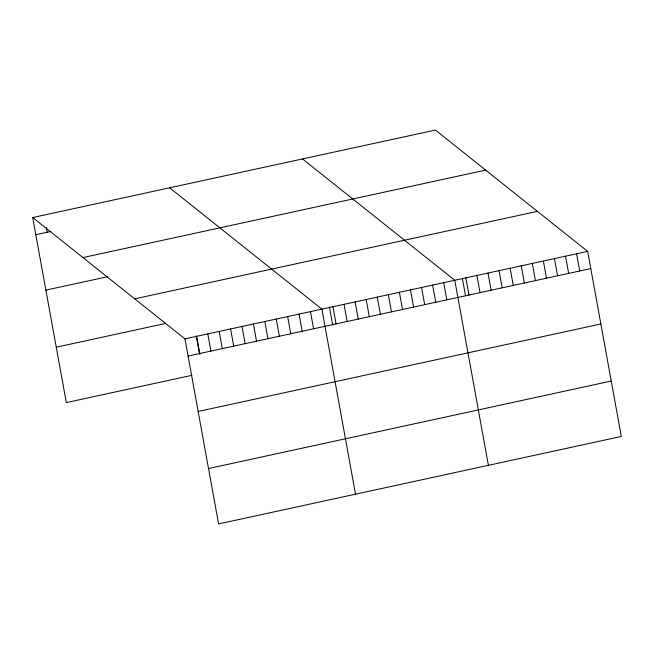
<?xml version="1.0" encoding="UTF-8"?>
<svg xmlns="http://www.w3.org/2000/svg" width="654" height="654" viewBox="0 0 654 654"><rect width="100%" height="100%" fill="white"/><g stroke="black" fill="none" stroke-linecap="round" stroke-linejoin="round"><path stroke-width="0.98" d="M32.7 217.545L435.409 130.072L587.668 251.398L621.3 436.455L218.591 523.928L184.959 338.878L32.7 217.545L66.332 402.602L191.843 375.339M35.823 234.721L51.037 231.418M82.944 257.586L485.66 170.114M45.886 290.123L107.697 276.699M134.716 298.837L537.424 211.365M56.26 347.2L165.609 323.444M184.959 338.878L587.668 251.398M188.082 356.054L590.791 268.581M198.146 411.456L600.862 323.975M208.52 468.534L611.228 381.053M302.516 158.938L454.775 280.272L488.407 465.321M169.623 187.804L321.882 309.138L355.514 494.187M576.599 253.809L579.714 270.985M565.522 256.213L568.645 273.388M554.445 258.616L557.568 275.792M543.376 261.028L546.491 278.203M532.299 263.431L535.422 280.607M521.222 265.835L524.345 283.01M510.145 268.238L513.267 285.414M499.076 270.65L502.198 287.825M487.998 273.053L491.121 290.229M476.921 275.457L480.044 292.632M465.852 277.86L468.975 295.044M462.329 278.187L465.517 295.731M443.698 282.675L446.821 299.851M432.629 285.079L435.752 302.254M421.552 287.482L424.675 304.666M410.475 289.894L413.598 307.069M399.406 292.297L402.521 309.473M388.329 294.701L391.452 311.876M377.252 297.104L380.375 314.288M366.183 299.516L369.297 316.691M355.106 301.919L358.228 319.095M344.029 304.323L347.151 321.498M332.96 306.734L336.074 323.91M329.436 307.053L332.624 324.597M310.47 311.615L313.593 328.79M299.058 314.092L302.181 331.267M287.654 316.569L290.768 333.753M276.241 319.054L279.364 336.23M264.829 321.531L267.952 338.707M253.417 324.008L256.54 341.184M242.013 326.485L245.127 343.661M230.6 328.962L233.723 346.138M219.188 331.439L222.311 348.623M207.776 333.924L210.899 351.1M196.543 335.927L199.895 354.394M196.372 336.401L199.495 353.577M46.369 227.478L47.235 232.244"/></g></svg>
